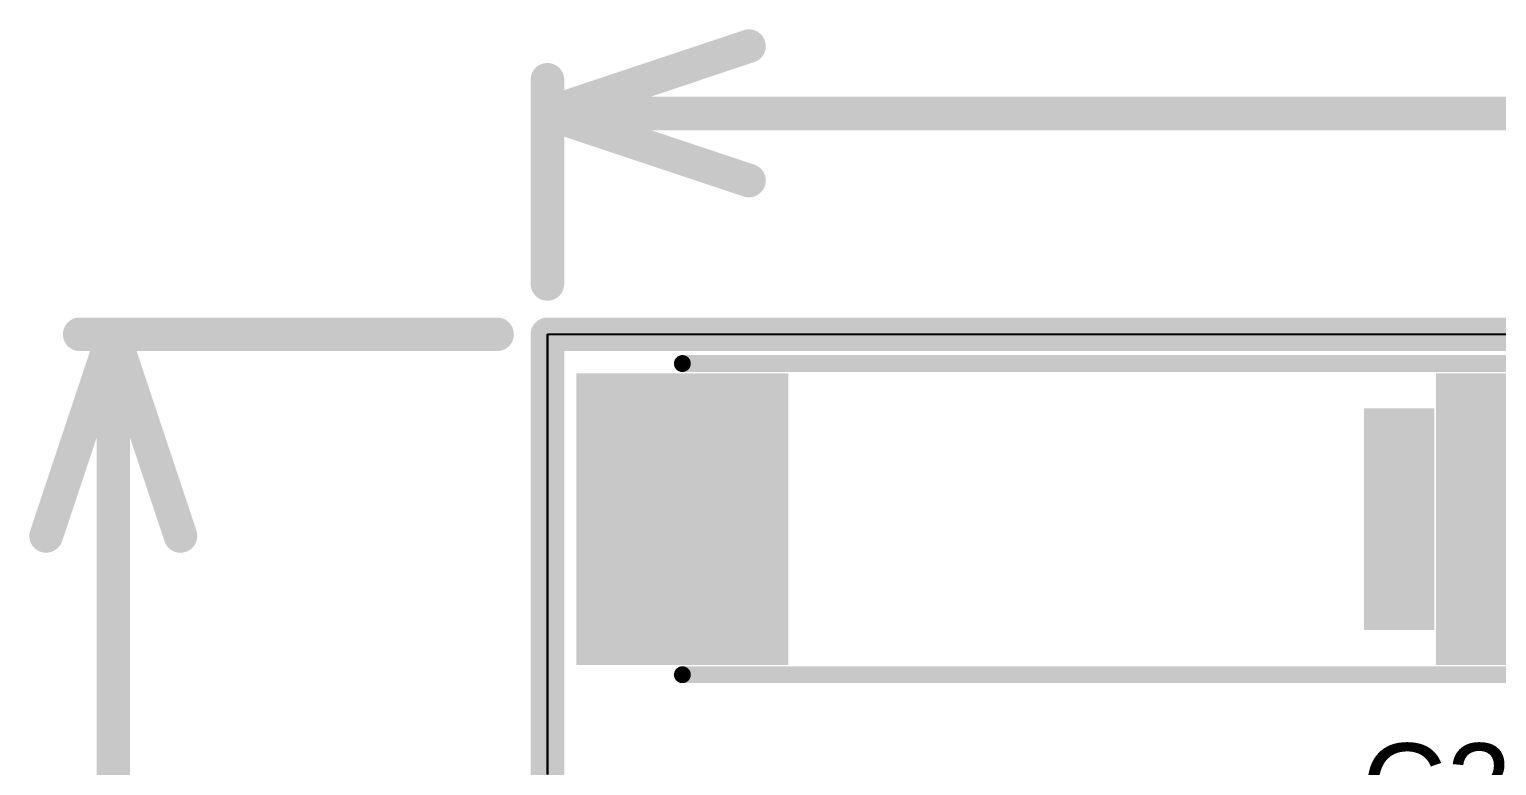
# Model space of a CAD drawing. Header units: millimetres. Extents: x -6 to 37.5, y -2.1 to 28.8.
# Drawn here: x -5.92 to 5.18, y 23.14 to 28.7 of the extents above; entities that cross this region are included whole.
import ezdxf

# ---------------------------------------------------------------- set-up
doc = ezdxf.new("R2010")
doc.units = ezdxf.units.MM
for name, color, linetype in [('BottomLayer', 5, 'Continuous'), ('Mechanical2', 216, 'Continuous'), ('TopLayer', 1, 'Continuous'), ('TopOverlay', 2, 'Continuous'), ('TopPaste', 8, 'Continuous'), ('TopSolder', 216, 'Continuous')]:
    doc.layers.add(name, color=color, linetype=linetype)
doc.styles.add('Arial', font='', dxfattribs={"height": 0.2})
doc.styles.get('Arial').set_extended_font_data('Arial')

# ---------------------------------------------------------------- blocks, each defined once
blk = doc.blocks.new('AN6520_245_3')
at = {"layer": 'TopLayer'}
for points in [[(-3.95, -1), (-3.95, 1), (-2.55, 1), (-2.55, -1)], [(2.55, -1), (2.55, 1), (3.95, 1), (3.95, -1)]]:
    blk.add_hatch(color=1, dxfattribs=at).paths.add_polyline_path(points)
at = {"layer": 'TopOverlay'}
blk.add_hatch(color=2, dxfattribs=at).paths.add_polyline_path([(-2.437, -0.838), (-1.904, -0.838), (-1.904, 0.838), (-2.437, 0.838)])
at = {"layer": 'TopPaste'}
for points in [[(-3.95, -1), (-3.95, 1), (-2.55, 1), (-2.55, -1)], [(2.55, -1), (2.55, 1), (3.95, 1), (3.95, -1)]]:
    blk.add_hatch(color=8, dxfattribs=at).paths.add_polyline_path(points)
at = {"layer": 'TopSolder'}
for points in [[(-4.052, -1.102), (-4.052, 1.102), (-2.448, 1.102), (-2.448, -1.102)], [(2.448, -1.102), (2.448, 1.102), (4.052, 1.102), (4.052, -1.102)]]:
    blk.add_hatch(color=216, dxfattribs=at).paths.add_polyline_path(points)
at = {"layer": 'TopOverlay', "const_width": 0.127}
for points in [[(3.25, 1.176), (-3.25, 1.176)], [(3.25, -1.176), (-3.25, -1.176)]]:
    blk.add_lwpolyline(points, dxfattribs=at)
at = {"layer": 'TopOverlay', "const_width": 0.0635}
for points in [[(-3.282, 1.176, 1), (-3.218, 1.176, 1)], [(3.218, 1.176, 1), (3.282, 1.176, 1)], [(-3.282, -1.176, 1), (-3.218, -1.176, 1)], [(3.218, -1.176, 1), (3.282, -1.176, 1)]]:
    blk.add_lwpolyline(points, format="xyb", close=True, dxfattribs=at)

msp = doc.modelspace()

# ---------------------------------------------------------------- linework, layer by layer
at = {"layer": 'BottomLayer'}
for p, q in [((-2, 23.07), (-2, 26.397)), ((-2, 26.397), (11.44, 26.397))]:
    msp.add_line(p, q, dxfattribs=at)
at = {"layer": 'Mechanical2', "const_width": 0.254}
for points in [[(-2, 28.067), (-0.476, 28.575)], [(-2, 26.778), (-2, 28.321)], [(-2, 28.067), (-0.476, 27.559)], [(-2, 28.067), (10.018, 28.067)], [(-5.791, 24.873), (-5.283, 26.397)], [(-5.537, 26.397), (-2.381, 26.397)], [(-5.283, 26.397), (-4.775, 24.873)], [(-5.283, 19.054), (-5.283, 26.397)], [(-2, 26.397), (37.373, 26.397)], [(-2, -2), (-2, 26.397)]]:
    msp.add_lwpolyline(points, dxfattribs=at)
at = {"layer": 'Mechanical2', "const_width": 0.127}
for points in [[(-0.54, 28.575, 1), (-0.413, 28.575, 1)], [(-2.064, 28.321, 1), (-1.937, 28.321, 1)], [(-2.064, 28.067, 1), (-1.937, 28.067, 1)], [(-2.064, 28.067, 1), (-1.937, 28.067, 1)], [(-2.064, 28.067, 1), (-1.937, 28.067, 1)], [(-0.54, 27.559, 1), (-0.413, 27.559, 1)], [(-2.064, 26.778, 1), (-1.937, 26.778, 1)], [(-5.601, 26.397, 1), (-5.474, 26.397, 1)], [(-5.347, 26.397, 1), (-5.22, 26.397, 1)], [(-5.347, 26.397, 1), (-5.22, 26.397, 1)], [(-5.347, 26.397, 1), (-5.22, 26.397, 1)], [(-2.445, 26.397, 1), (-2.318, 26.397, 1)], [(-2.064, 26.397, 1), (-1.937, 26.397, 1)], [(-2.064, 26.397, 1), (-1.937, 26.397, 1)], [(-5.855, 24.873, 1), (-5.728, 24.873, 1)], [(-4.839, 24.873, 1), (-4.712, 24.873, 1)]]:
    msp.add_lwpolyline(points, format="xyb", close=True, dxfattribs=at)
at = {"layer": 'TopLayer'}
for p, q in [((-1.997, 23.07), (-1.997, 26.397)), ((-1.997, 26.397), (11.44, 26.397))]:
    msp.add_line(p, q, dxfattribs=at)

# ---------------------------------------------------------------- block references
at = {"rotation": 180}
msp.add_blockref('AN6520_245_3', (2.27, 25), dxfattribs=at)

# ---------------------------------------------------------------- texts
at = {"layer": 'TopOverlay', "style": 'Arial'}
msp.add_text('C25', height=0.635, dxfattribs=at).set_placement((4.157, 22.67))

doc.saveas('drawing.dxf')
